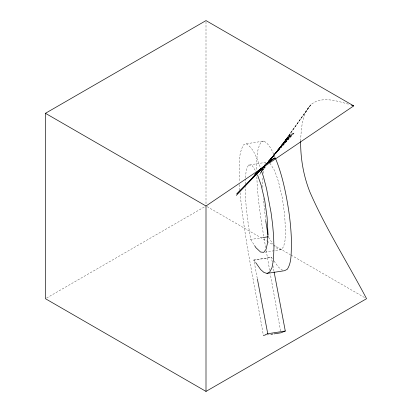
<?xml version="1.0" encoding="UTF-8"?>
<svg xmlns="http://www.w3.org/2000/svg" width="412" height="412" viewBox="0 0 412 412"><rect width="100%" height="100%" fill="white"/><g stroke="black" fill="none" stroke-linecap="round" stroke-linejoin="round"><path stroke-width="0.31" stroke-dasharray="2.06 1.54" d="M300.652 140.961C301.182 128.735 301.986 115.056 310.251 105.297C320.902 95.44 336.913 100.93 349.093 104.36M245.181 184.128L245.336 179.065M262.825 178.247L262.871 189.026M245.377 177.799L246.082 171.804L247.185 167.514L248.611 165.021L266.157 162.307L269.098 162.719M263.134 173.287L263.943 167.864M257.263 278.358L253.859 259.993L271.405 257.279L272.837 259.292M272.198 261.826L271.405 257.279M264.731 164.795L266.157 162.307M308.598 107.244L284.187 142.058L311.158 104.427L285.593 139.843L286.366 138.818L268.227 162.745L273.068 158.728L268.279 162.797M259.575 174.729L261.105 172.674M262.635 170.625L265.318 167.035M268.377 162.931L286.366 138.818M268.238 162.761L288.05 136.923L266.816 163.955L288.966 136.063L266.729 163.832M264.983 166.628L262.259 170.161L264.998 166.639M264.988 252.149L281.283 249.631L283.611 246.644L285.037 240.423L285.516 231.05L284.646 214.667L282.266 197.59L278.661 182.372L276.478 175.569L274.098 169.749L269.685 162.802M262.099 169.96L262.887 168.961L262.104 169.965M266.76 163.863L289.945 135.26L266.724 163.657L292.062 133.818L265.807 164.522M266.755 163.693L290.97 134.508L266.667 163.59L293.21 133.189L265.792 164.481L294.42 132.618L265.802 164.496M266.095 164.146L266.693 163.518L265.797 164.424L266.693 163.518M265.843 164.429L267.63 162.611L265.853 164.378M265.936 164.393L269.654 160.932L266.003 164.367M268.037 162.719L271.302 159.784L266.626 163.95M268.114 162.745L271.879 159.418L266.693 163.961M268.191 162.771L272.466 159.068L266.76 163.971M268.454 162.853L274.31 158.084L268.454 162.828M270.638 161.36L275.113 157.868L270.643 161.339M46.551 298.061L204.888 206.644M240.072 192.77C244.599 240.809 255.296 288.019 263.386 335.533L264.478 335.08M275.164 157.595C272.373 151.611 269.948 144.406 263.845 141.069L246.299 143.783L243.662 144.684C237.178 155.844 239.686 169.739 239.408 182.089M263.845 141.069L261.208 141.97C255.821 150.416 257.155 161.18 256.717 170.738M245.14 185.39C245.217 203.559 247.643 221.605 250.717 239.475L261.996 237.734M253.823 260.147L271.369 257.433M263.386 335.533L266.523 335.044M267.146 334.951L270.282 334.462M281.283 249.631L278.09 249.312L274.366 245.81M248.611 165.021L252.139 165.516L256.213 171.928M282.75 270.133L281.545 269.762L278.203 266.852L273.192 259.797M207.112 206.644L266.559 240.963M267.115 241.283L290.45 254.755M291.001 255.08L364.893 297.737M246.299 143.783C254.549 148.923 256.99 159.573 260.605 168.008M253.859 259.993L255.291 262.011M268.588 237.271L272.79 243.914M250.717 239.475L254.271 245.094M272.909 265.596L273.98 271.245M280.587 330.924L270.318 274.129M263.685 236.091C260.435 215.883 257.201 195.561 256.836 175.059M264.123 238.63L265.786 248.137M266.229 250.671L269.654 270.323M265.766 221.023L263.32 198.507M239.872 190.231L239.475 184.555M206 21.702L206 204.718M262.053 170.892L260.121 173.437L262.053 170.892M265.137 166.819L262.439 170.383L265.148 166.824M261.867 170.666L260.698 172.18L261.872 170.671M270.19 160.536L266.523 163.966L270.19 160.536M270.741 160.155L266.579 163.971L270.741 160.155M273.681 158.399L268.367 162.822L273.681 158.399M274.953 157.775L268.552 162.879L274.953 157.775"/><path stroke-width="0.62" d="M300.652 141.558C300.523 158.831 303.587 176.182 309.989 192.244C326.093 229.103 347.872 263.15 366.562 298.7L206 391.4L45.438 298.7L45.438 113.3L206 20.6L353.717 105.884L206 206L206 391.4M236.344 195.381L262.732 167.674M262.676 167.607L236.818 193.964L263.613 166.7M263.628 166.582L252.963 177.16L264.602 165.665M264.689 165.675L254.142 175.522L264.772 165.66M264.288 166.036L255.409 173.962L264.818 165.655M265.817 164.826L255.847 173.457L265.879 164.831M255.646 262.511L260.657 269.566L263.999 272.476L267.007 273.413L269.767 271.977L271.992 267.666L273.465 259.833L273.954 247.823L273.619 236.297L272.62 224.566L271.081 212.736L266.538 188.608L263.464 176.856L260.796 168.601M265.024 334.858L267.748 333.735L285.295 331.021L274.098 271.874M285.295 331.021L280.933 332.814L274.042 333.885M262.624 237.636L268.264 236.761M267.007 273.413L284.553 270.699L287.313 269.263C291.856 262.109 290.96 253.195 291.5 245.109C291.433 233.357 290.331 221.641 288.627 210.017C285.83 192.404 282.251 174.724 275.407 158.187M270.905 334.369L272.79 334.075M351.405 105.122L353.717 105.884M45.438 113.3L206 206M254.595 245.603L255.888 247.648L260.544 252.026L263.737 252.345L266.064 249.358L267.491 243.137L267.97 233.764L267.1 217.387L264.715 200.304L261.115 185.086L257.505 174.791M267.748 333.735L257.382 278.986M267.96 234.871L265.766 221.023"/></g></svg>
